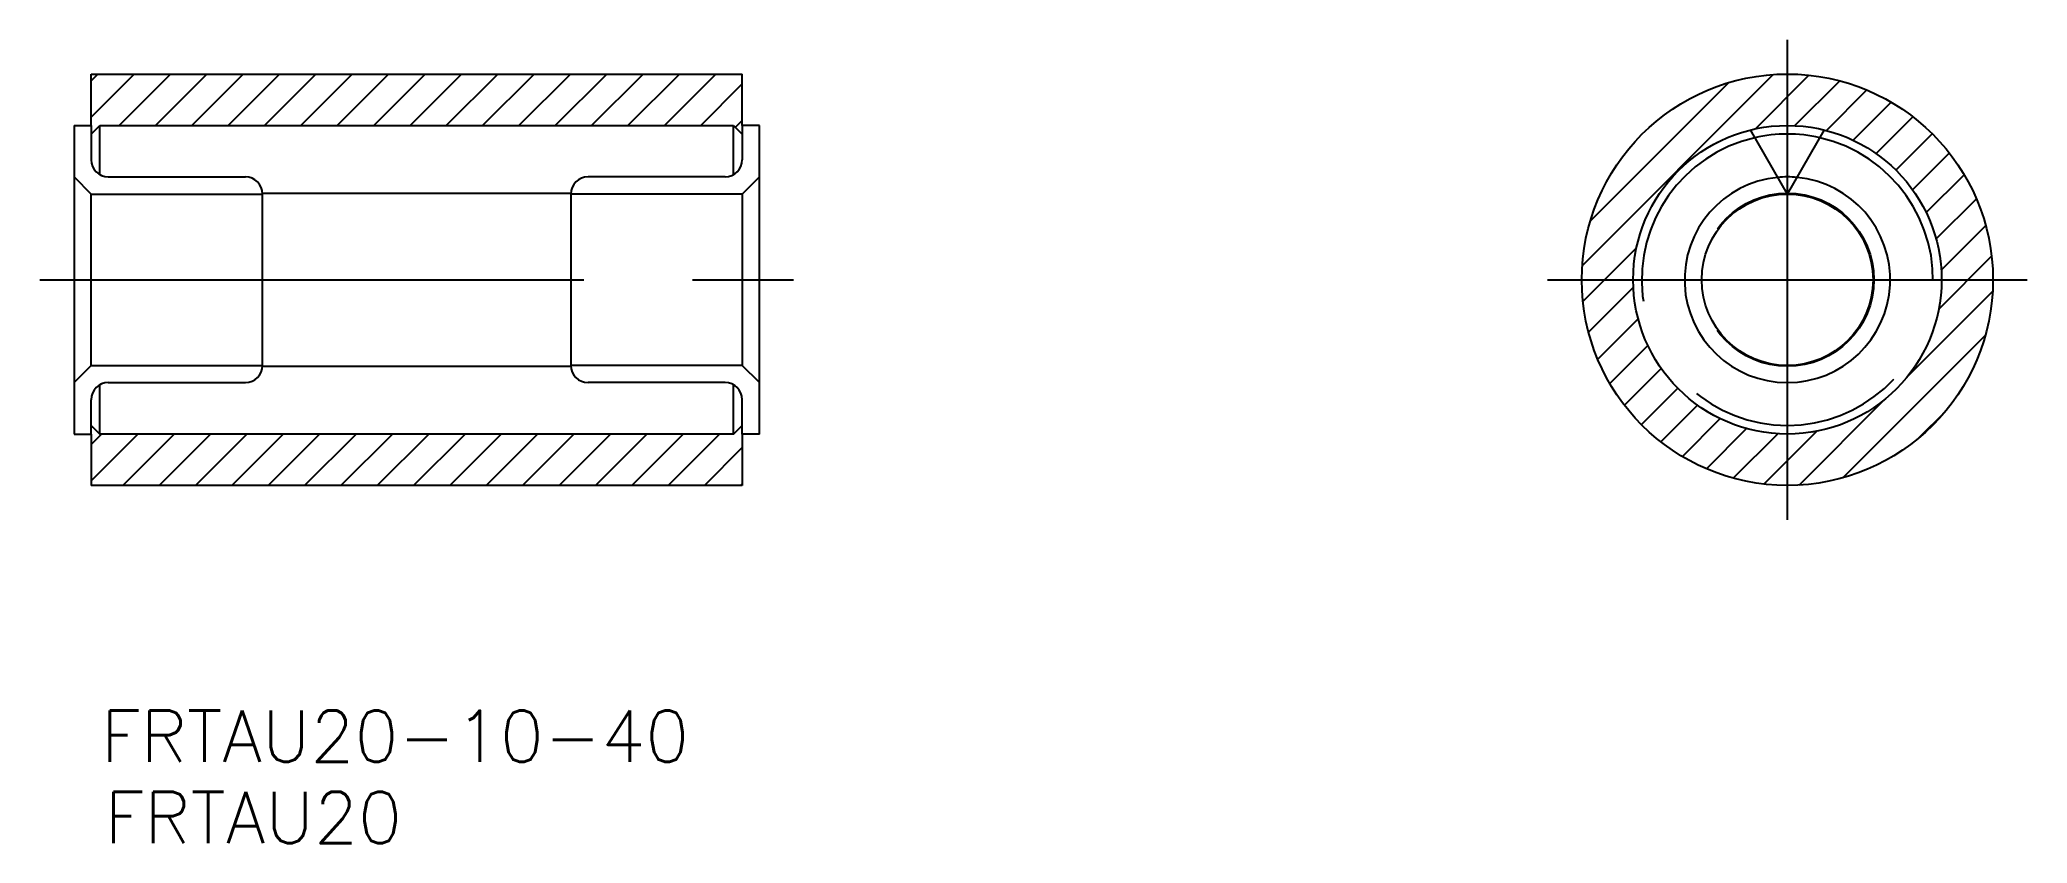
# Model space of a CAD drawing. Extents: x -2 to 114, y -33 to 14.
import ezdxf

# ---------------------------------------------------------------- set-up
doc = ezdxf.new("R2010")
doc.units = 0
doc.linetypes.add('CENTER', pattern=[50.8, 31.75, -6.35, 6.35, -6.35])
doc.linetypes.add('DASHED', pattern=[19.05, 12.7, -6.35])
doc.layers.get('0').update_dxf_attribs({"linetype": 'CONTINUOUS'})
doc.layers.add('CENTER', color=1, linetype='CENTER')
doc.styles.get("Standard").update_dxf_attribs({"font": 'txt.shx', "height": 3, "bigfont": 'bigfont.shx'})

# ---------------------------------------------------------------- blocks, each defined once
blk = doc.blocks.new('*U11')
at = {"color": 7, "linetype": 'CONTINUOUS'}
blk.add_text('FRTAU20-10-40', height=3, dxfattribs=at).set_placement((1.58, -28.13))
blk = doc.blocks.new('*U12')
at = {"color": 7, "linetype": 'CONTINUOUS'}
blk.add_text('FRTAU20', height=3, dxfattribs=at).set_placement((1.79, -32.87))

msp = doc.modelspace()

# ---------------------------------------------------------------- linework, layer by layer
at = {"color": 7, "linetype": 'CONTINUOUS'}
for p, q in [((1, 12), (39, 12)), ((1, 9), (1, 12)), ((39, 9), (39, 12)), ((0, 9), (1, 9)), ((0, 9), (0, -9)), ((1, 9), (1, 7)), ((1, 8.5), (1.5, 9)), ((1.5, 9), (38.5, 9)), ((1.5, 6.13), (1.5, 9)), ((38.5, 9), (39, 8.5)), ((38.5, 6.13), (38.5, 9)), ((39, 9), (39, 7)), ((40, 9), (39, 9)), ((40, -9), (40, 9)), ((100, 5), (97.84, 8.74)), ((100, 5), (102.16, 8.74)), ((0, 6), (1, 5)), ((2, 6), (10, 6)), ((38, 6), (30, 6)), ((40, 6), (39, 5)), ((1, 5), (11, 5)), ((1, -5), (1, 5)), ((11, 5.05), (29, 5.05)), ((11, -5), (11, 5)), ((29, 5), (29, -5)), ((39, 5), (29, 5)), ((39, 5), (39, -5)), ((0, -6), (1, -5)), ((1, -5), (11, -5)), ((11, -5.05), (29, -5.05)), ((39, -5), (29, -5)), ((40, -6), (39, -5)), ((1.5, -9), (1.5, -6.13)), ((2, -6), (10, -6)), ((38, -6), (30, -6)), ((38.5, -9), (38.5, -6.13)), ((1, -9), (1, -7)), ((39, -9), (39, -7)), ((0, -9), (1, -9)), ((1, -8.5), (1.5, -9)), ((1, -9), (1, -12)), ((38.5, -9), (1.5, -9)), ((38.5, -9), (39, -8.5)), ((40, -9), (39, -9)), ((39, -9), (39, -12)), ((39, -12), (1, -12))]:
    msp.add_line(p, q, dxfattribs=at)
at = {"color": 3, "linetype": 'CONTINUOUS'}
for p, q in [((1, 11.61), (1.39, 12)), ((1, 9.49), (3.51, 12)), ((2.64, 9), (5.64, 12)), ((4.76, 9), (7.76, 12)), ((6.88, 9), (9.88, 12)), ((9, 9), (12, 12)), ((11.12, 9), (14.12, 12)), ((13.24, 9), (16.24, 12)), ((15.36, 9), (18.36, 12)), ((17.49, 9), (20.49, 12)), ((19.61, 9), (22.61, 12)), ((21.73, 9), (24.73, 12)), ((23.85, 9), (26.85, 12)), ((25.97, 9), (28.97, 12)), ((28.09, 9), (31.09, 12)), ((30.21, 9), (33.21, 12)), ((32.33, 9), (35.33, 12)), ((34.46, 9), (37.46, 12)), ((88.03, 0.82), (99.18, 11.97)), ((98.13, 8.8), (101.26, 11.93)), ((100.44, 8.99), (103.06, 11.6)), ((36.58, 9), (39, 11.42)), ((88.49, 3.41), (96.59, 11.51)), ((102.28, 8.71), (104.64, 11.07)), ((38.6, 8.9), (39, 9.3)), ((103.84, 8.14), (106.05, 10.36)), ((105.18, 7.36), (107.32, 9.51)), ((106.33, 6.4), (108.45, 8.52)), ((107.31, 5.25), (109.45, 7.39)), ((108.1, 3.92), (110.31, 6.13)), ((108.68, 2.38), (111.03, 4.73)), ((108.98, 0.56), (111.58, 3.16)), ((88.07, -1.26), (91.2, 1.87)), ((108.84, -1.71), (111.92, 1.38)), ((88.4, -3.06), (91.01, -0.44)), ((106.97, -5.69), (111.98, -0.68)), ((88.93, -4.64), (91.29, -2.28)), ((103.23, -11.56), (111.56, -3.23)), ((89.64, -6.05), (91.86, -3.84)), ((90.49, -7.32), (92.64, -5.18)), ((91.48, -8.45), (93.6, -6.33)), ((92.61, -9.45), (94.75, -7.31)), ((93.87, -10.31), (96.08, -8.1)), ((100.68, -11.98), (105.69, -6.97)), ((107.72, -9.19), (109.19, -7.72)), ((1, -8.61), (1.05, -8.55)), ((1, -9.61), (1.61, -9)), ((1, -11.73), (3.73, -9)), ((2.85, -12), (5.85, -9)), ((4.97, -12), (7.97, -9)), ((7.09, -12), (10.09, -9)), ((9.21, -12), (12.21, -9)), ((11.33, -12), (14.33, -9)), ((13.46, -12), (16.46, -9)), ((15.58, -12), (18.58, -9)), ((17.7, -12), (20.7, -9)), ((19.82, -12), (22.82, -9)), ((21.94, -12), (24.94, -9)), ((24.06, -12), (27.06, -9)), ((26.18, -12), (29.18, -9)), ((28.31, -12), (31.31, -9)), ((30.43, -12), (33.43, -9)), ((32.55, -12), (35.55, -9)), ((34.67, -12), (37.67, -9)), ((95.27, -11.03), (97.62, -8.68)), ((96.84, -11.58), (99.44, -8.98)), ((98.62, -11.92), (101.71, -8.84)), ((36.79, -12), (39, -9.79)), ((38.91, -12), (39, -11.91))]:
    msp.add_line(p, q, dxfattribs=at)
at = {"color": 7, "linetype": 'CONTINUOUS'}
for radius in [12, 9, 5]:
    msp.add_circle((100, 0), radius, dxfattribs=at)
at = {"color": 3, "linetype": 'DASHED'}
for radius in [9, 5.05]:
    msp.add_circle((100, 0), radius, dxfattribs=at)
for radius, start, end in [(8.5, 102.8954, 77.1046), (6, 95.3757, 84.6243)]:
    msp.add_arc((100, 0), radius, start, end, dxfattribs=at)
at = {"color": 7, "linetype": 'CONTINUOUS'}
for centre, radius, start, end in [((100, 0), 8.5, 77.1046, 102.8954), ((2, 7), 1, 180, 270), ((38, 7), 1, 270, 0), ((10, 5), 1, 0, 90), ((30, 5), 1, 90, 180), ((100, 0), 6, 95.3757, 84.6243), ((100, 0), 6, 84.6243, 95.3757), ((10, -5), 1, 270, 0), ((30, -5), 1, 180, 270), ((2, -7), 1, 90, 180), ((38, -7), 1, 0, 90)]:
    msp.add_arc(centre, radius, start, end, dxfattribs=at)
at = {"layer": 'CENTER', "color": 1, "linetype": 'CENTER'}
for p, q in [((100, -14), (100, 14)), ((-2, 0), (42, 0)), ((86, 0), (114, 0))]:
    msp.add_line(p, q, dxfattribs=at)

# ---------------------------------------------------------------- block references
at = {"color": 7, "linetype": 'CONTINUOUS'}
for name in ['*U11', '*U12']:
    msp.add_blockref(name, (0, 0), dxfattribs=at)

doc.saveas('drawing.dxf')
